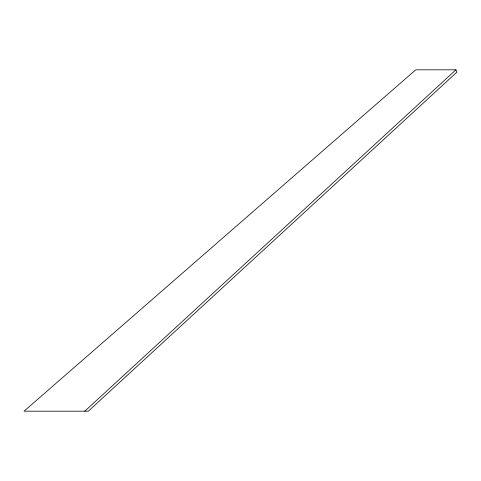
<?xml version="1.0" encoding="UTF-8"?>
<svg xmlns="http://www.w3.org/2000/svg" width="481" height="481" viewBox="0 0 481 481"><rect width="100%" height="100%" fill="white"/><g stroke="black" fill="none" stroke-linecap="round" stroke-linejoin="round"><path stroke-width="0.72" d="M84.782 411.183L455.934 69.817L456.95 72.12L88.3 411.183L24.05 411.183L415.758 69.817L455.934 69.817"/></g></svg>
